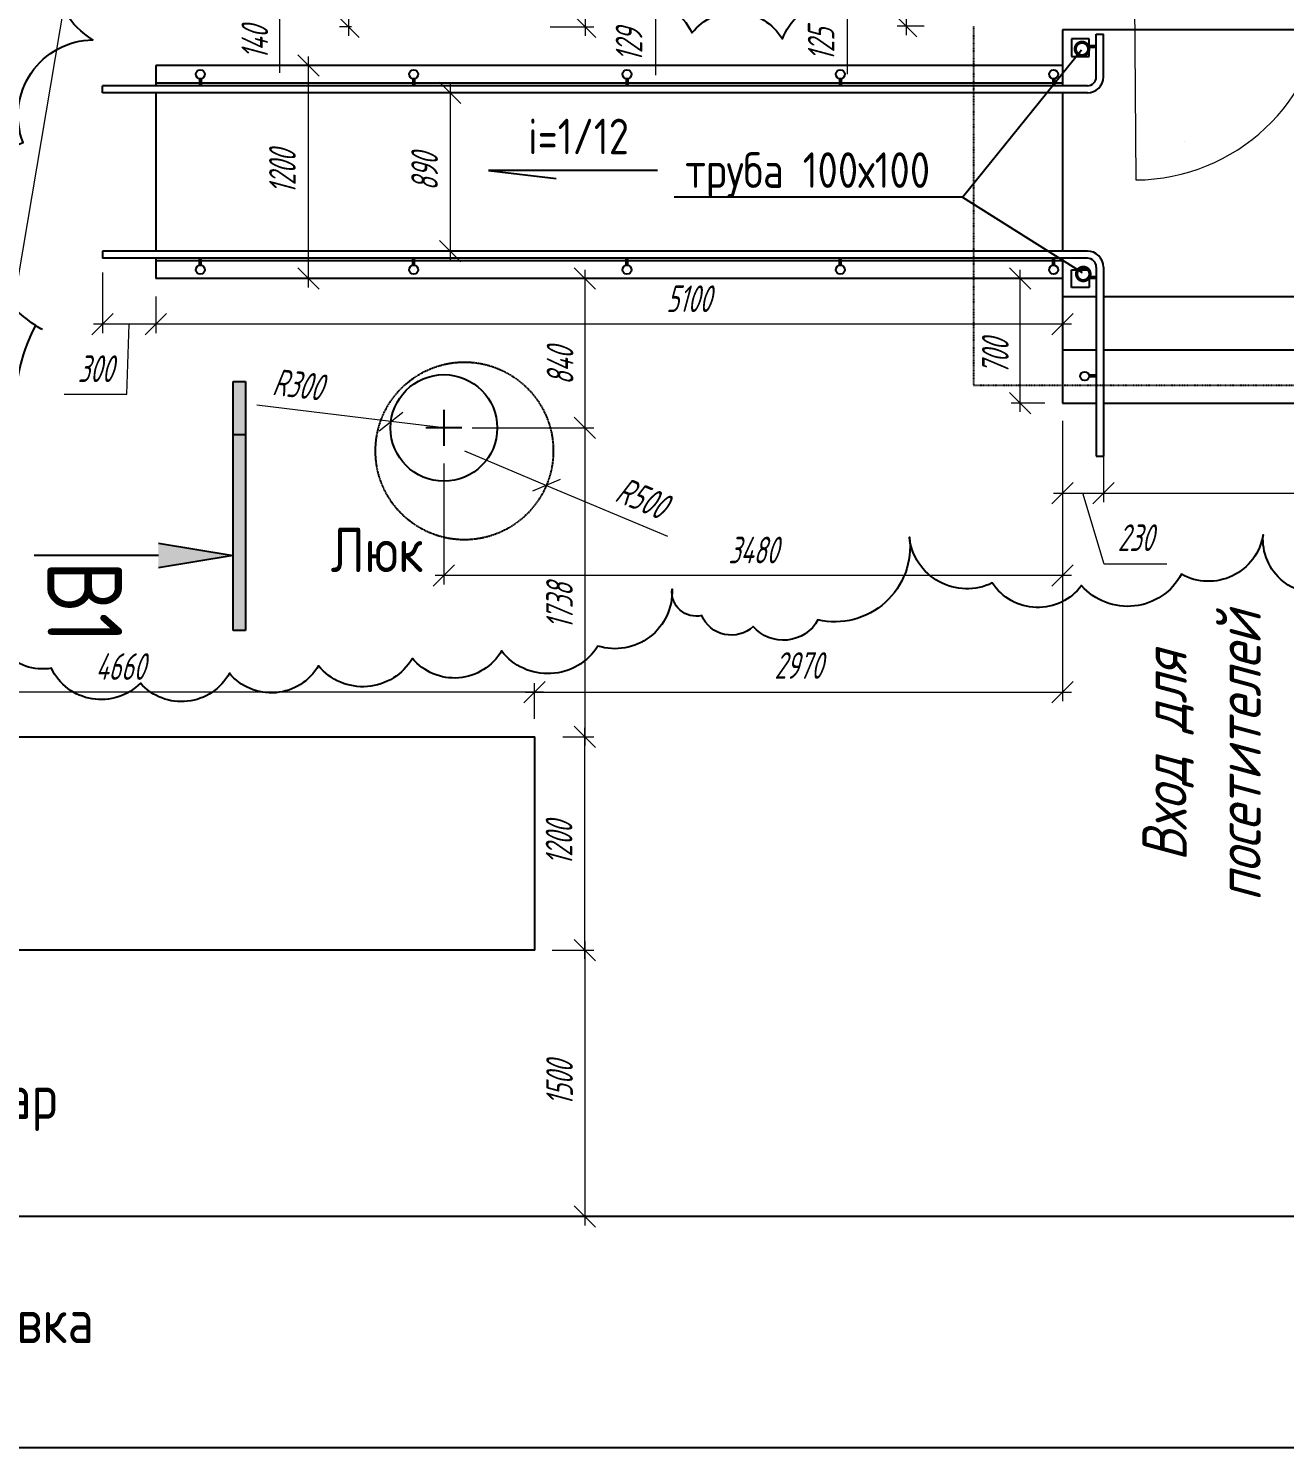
# Model space of a CAD drawing. Header units: millimetres. Extents: x -85477 to 745244, y -3684 to 128206.
# Drawn here: x 553331 to 560397, y 60360 to 68346 of the extents above; entities that cross this region are included whole.
import ezdxf
from ezdxf import colors
from ezdxf.entities.mleader import LeaderData, LeaderLine
from ezdxf.enums import TextEntityAlignment as Align
from ezdxf.math import Vec2, Vec3

# ---------------------------------------------------------------- set-up
doc = ezdxf.new("R2010")
doc.units = ezdxf.units.MM
doc.linetypes.add('HIDDEN2', pattern=[4.7625, 3.175, -1.5875])
doc.linetypes.add('штрихпунктирная', pattern=[25.4, 12.7, -6.35, 0, -6.35])
doc.layers.add('РАЗМЕРЫ', color=5, linetype='Continuous', lineweight=15)
doc.layers.add('ТЕКСТ', color=106, linetype='Continuous', lineweight=20)
doc.styles.add('ism - 01', font='simplex.shx', dxfattribs={"width": 0.62, "oblique": 15, "height": 150})
doc.styles.add('ism - 02', font='simplex.shx', dxfattribs={"width": 0.8, "oblique": 15, "height": 150})
doc.styles.add('TITLE', font='romant.shx', dxfattribs={"width": 0.8})
doc.dimstyles.new('ism - 01', dxfattribs={"dimtxt": 150, "dimasz": 120, "dimexe": 50, "dimexo": 100, "dimgap": 65, "dimtad": 1, "dimdec": 0, "dimtxsty": 'ism - 01', "dimblk": 'OBLIQUE', "dimcen": 0, "dimdle": 50, "dimadec": 0, "dimazin": 0, "dimtfac": 1, "dimtdec": 0, "dimtmove": 0, "dimatfit": 3, "dimldrblk": 'OBLIQUE', "dimfxl": 1, "dimlwd": -1, "dimlwe": -1, "dimarcsym": 0})
doc.dimstyles.new('ism - 02', dxfattribs={"dimtxt": 150, "dimasz": 120, "dimexe": 50, "dimexo": 100, "dimgap": 65, "dimtad": 1, "dimdec": 0, "dimtxsty": 'ism - 01', "dimblk": 'OBLIQUE', "dimcen": 0, "dimdle": 50, "dimadec": 0, "dimazin": 0, "dimtfac": 1, "dimtdec": 0, "dimtmove": 1, "dimatfit": 3, "dimldrblk": 'OBLIQUE', "dimfxl": 1, "dimlwd": -1, "dimlwe": -1, "dimarcsym": 0})

# ---------------------------------------------------------------- blocks, each defined once
blk = doc.blocks.new('_Oblique')
at = {"color": 0, "lineweight": -2}
blk.add_line((-0.5, -0.5), (0.5, 0.5), dxfattribs=at)
blk = doc.blocks.new('*D332')
at = {"layer": 'Defpoints', "color": 0}
for p in [(555248.3, 68494.3), (555131.4, 68354.3), (555248.3, 68354.3)]:
    blk.add_point(p, dxfattribs=at)
at = {"layer": 'РАЗМЕРЫ', "color": 0}
for p, q in [((555131.4, 68544.3), (555131.4, 68304.3)), ((555148.3, 68494.3), (555081.4, 68494.3)), ((554744.3, 68096.4), (554744.3, 68434)), ((554744.3, 68434), (555131.4, 68424.3)), ((555148.3, 68354.3), (555081.4, 68354.3))]:
    blk.add_line(p, q, dxfattribs=at)
at = {"layer": 'РАЗМЕРЫ', "color": 0, "xscale": 120, "yscale": 120, "zscale": 120}
for p, rotation in [((555131.4, 68494.3), 90), ((555131.4, 68354.3), 270)]:
    blk.add_blockref('_Oblique', p, dxfattribs=dict(at, rotation=rotation))
at = {"layer": 'РАЗМЕРЫ', "color": 0, "insert": (554604.3, 68265.2), "char_height": 150, "attachment_point": 5, "rotation": 90, "style": 'ism - 01'}
blk.add_mtext('140', dxfattribs=at)
blk = doc.blocks.new('*D333')
at = {"layer": 'Defpoints', "color": 0}
for p in [(556166.3, 68483.3), (556166.5, 68354.3), (556462.2, 68354.3)]:
    blk.add_point(p, dxfattribs=at)
at = {"layer": 'РАЗМЕРЫ', "color": 0}
for p, q in [((556462.2, 68533.3), (556462.2, 68304.3)), ((556266.3, 68483.3), (556512.2, 68483.3)), ((556859.7, 68420.3), (556462.2, 68418.8)), ((556859.7, 68082.8), (556859.7, 68420.3)), ((556266.5, 68354.3), (556512.2, 68354.3))]:
    blk.add_line(p, q, dxfattribs=at)
at = {"layer": 'РАЗМЕРЫ', "color": 0, "xscale": 120, "yscale": 120, "zscale": 120}
for p, rotation in [((556462.2, 68483.3), 270), ((556462.2, 68354.3), 90)]:
    blk.add_blockref('_Oblique', p, dxfattribs=dict(at, rotation=rotation))
at = {"layer": 'РАЗМЕРЫ', "color": 0, "insert": (556709.6, 68251.5), "char_height": 150, "attachment_point": 5, "rotation": 90, "style": 'ism - 01'}
blk.add_mtext('129', dxfattribs=at)
blk = doc.blocks.new('*D334')
at = {"layer": 'Defpoints', "color": 0}
for p in [(558470.3, 68483.3), (558268.2, 68358.3), (558470.3, 68358.3)]:
    blk.add_point(p, dxfattribs=at)
at = {"layer": 'РАЗМЕРЫ', "color": 0}
for p, q in [((558268.2, 68533.3), (558268.2, 68308.3)), ((558370.3, 68483.3), (558218.2, 68483.3)), ((557939.1, 68088), (557939.1, 68422.4)), ((557939.1, 68422.4), (558268.2, 68420.8)), ((558370.3, 68358.3), (558218.2, 68358.3))]:
    blk.add_line(p, q, dxfattribs=at)
at = {"layer": 'РАЗМЕРЫ', "color": 0, "xscale": 120, "yscale": 120, "zscale": 120}
for p, rotation in [((558268.2, 68483.3), 270), ((558268.2, 68358.3), 90)]:
    blk.add_blockref('_Oblique', p, dxfattribs=dict(at, rotation=rotation))
at = {"layer": 'РАЗМЕРЫ', "color": 0, "insert": (557790.2, 68255.2), "char_height": 150, "attachment_point": 5, "rotation": 90, "style": 'ism - 01'}
blk.add_mtext('125', dxfattribs=at)
blk = doc.blocks.new('_DotSmall')
at = {"color": 0, "linetype": 'ByBlock', "const_width": 0.5}
blk.add_lwpolyline([(-0.0625, 0, 1), (0.0625, 0, 1)], format="xyb", close=True, dxfattribs=at)
blk = doc.blocks.new('*D1023')
at = {"layer": 'Defpoints', "color": 0}
for p in [(556237.6, 64360.3), (556461.7, 64360.3), (556201.7, 63160.3)]:
    blk.add_point(p, dxfattribs=at)
at = {"layer": 'РАЗМЕРЫ', "color": 0}
for p, q in [((556461.7, 63110.3), (556461.7, 64410.3)), ((556337.6, 64360.3), (556511.7, 64360.3)), ((556301.7, 63160.3), (556511.7, 63160.3))]:
    blk.add_line(p, q, dxfattribs=at)
at = {"layer": 'РАЗМЕРЫ', "color": 0, "xscale": 120, "yscale": 120, "zscale": 120}
for p, rotation in [((556461.7, 64360.3), 90), ((556461.7, 63160.3), 270)]:
    blk.add_blockref('_Oblique', p, dxfattribs=dict(at, rotation=rotation))
at = {"layer": 'РАЗМЕРЫ', "color": 0, "insert": (556315.9, 63760.3), "char_height": 150, "attachment_point": 5, "rotation": 90, "style": 'ism - 01'}
blk.add_mtext('1200', dxfattribs=at)
blk = doc.blocks.new('*D1025')
at = {"layer": 'Defpoints', "color": 0}
for p in [(555678.6, 66938.3), (555827.8, 66098.1), (556461.7, 66098.1)]:
    blk.add_point(p, dxfattribs=at)
at = {"layer": 'РАЗМЕРЫ', "color": 0}
for p, q in [((555778.6, 66938.3), (556511.7, 66938.3)), ((556461.7, 66988.3), (556461.7, 66048.1)), ((555927.8, 66098.1), (556511.7, 66098.1))]:
    blk.add_line(p, q, dxfattribs=at)
at = {"layer": 'РАЗМЕРЫ', "color": 0, "xscale": 120, "yscale": 120, "zscale": 120}
for p, rotation in [((556461.7, 66938.3), 90), ((556461.7, 66098.1), 270)]:
    blk.add_blockref('_Oblique', p, dxfattribs=dict(at, rotation=rotation))
at = {"layer": 'РАЗМЕРЫ', "color": 0, "insert": (556321.7, 66446.5), "char_height": 150, "attachment_point": 5, "rotation": 90, "style": 'ism - 01'}
blk.add_mtext('840', dxfattribs=at)
blk = doc.blocks.new('*D1027')
at = {"layer": 'Defpoints', "color": 0}
for p in [(559147.8, 66238.3), (555668.1, 65998.1), (555668.1, 65267.9)]:
    blk.add_point(p, dxfattribs=at)
at = {"layer": 'РАЗМЕРЫ', "color": 0}
for p, q in [((559147.8, 66138.3), (559147.8, 65217.9)), ((555668.1, 65898.1), (555668.1, 65217.9)), ((559197.8, 65267.9), (555618.1, 65267.9))]:
    blk.add_line(p, q, dxfattribs=at)
at = {"layer": 'РАЗМЕРЫ', "color": 0, "xscale": 120, "yscale": 120, "zscale": 120, "rotation": 180}
blk.add_blockref('_Oblique', (555668.1, 65267.9), dxfattribs=at)
at = {"layer": 'РАЗМЕРЫ', "color": 0, "xscale": 120, "yscale": 120, "zscale": 120}
blk.add_blockref('_Oblique', (559147.8, 65267.9), dxfattribs=at)
at = {"layer": 'РАЗМЕРЫ', "color": 0, "insert": (557408, 65411), "char_height": 150, "attachment_point": 5, "style": 'ism - 01'}
blk.add_mtext('3480', dxfattribs=at)
blk = doc.blocks.new('*D1033')
at = {"layer": 'Defpoints', "color": 0}
for p in [(555370.3, 66134.2), (555668.1, 66098.1)]:
    blk.add_point(p, dxfattribs=at)
at = {"layer": 'РАЗМЕРЫ', "color": 0}
for p, q in [((555370.3, 66134.2), (554615.9, 66225.6)), ((555668.1, 66098.1), (555370.3, 66134.2))]:
    blk.add_line(p, q, dxfattribs=at)
at = {"layer": 'РАЗМЕРЫ', "color": 0, "xscale": 120, "yscale": 120, "zscale": 120, "rotation": 353.0896298228943}
blk.add_blockref('_Oblique', (555370.3, 66134.2), dxfattribs=at)
at = {"layer": 'РАЗМЕРЫ', "color": 0, "insert": (554846.9, 66341.8), "char_height": 150, "attachment_point": 5, "rotation": 353.08963, "style": 'ism - 01'}
blk.add_mtext('R300', dxfattribs=at)
blk = doc.blocks.new('_None')
blk = doc.blocks.new('*D1034')
at = {"layer": 'Defpoints', "color": 0}
for p in [(555783.4, 65968.7), (556244.3, 65775)]:
    blk.add_point(p, dxfattribs=at)
at = {"layer": 'РАЗМЕРЫ', "color": 0}
for p, q in [((555783.4, 65968.7), (556244.3, 65775)), ((556244.3, 65775), (556925.3, 65488.7))]:
    blk.add_line(p, q, dxfattribs=at)
at = {"layer": 'РАЗМЕРЫ', "color": 0, "xscale": 120, "yscale": 120, "zscale": 120, "rotation": 157.1982751082157}
blk.add_blockref('_Oblique', (556244.3, 65775), dxfattribs=at)
at = {"layer": 'РАЗМЕРЫ', "color": 0, "insert": (556782.3, 65704), "char_height": 150, "attachment_point": 5, "rotation": 337.19828, "style": 'ism - 01'}
blk.add_mtext('R500', dxfattribs=at)
blk = doc.blocks.new('*D1080')
at = {"layer": 'Defpoints', "color": 0}
for p in [(555450, 67983.3), (555642.3, 67093.3), (555703.8, 67093.3)]:
    blk.add_point(p, dxfattribs=at)
at = {"layer": 'РАЗМЕРЫ', "color": 0}
for p, q in [((555550, 67983.3), (555753.8, 67983.3)), ((555703.8, 68033.3), (555703.8, 67043.3)), ((555742.3, 67093.3), (555753.8, 67093.3))]:
    blk.add_line(p, q, dxfattribs=at)
at = {"layer": 'РАЗМЕРЫ', "color": 0, "xscale": 120, "yscale": 120, "zscale": 120}
for p, rotation in [((555703.8, 67983.3), 90), ((555703.8, 67093.3), 270)]:
    blk.add_blockref('_Oblique', p, dxfattribs=dict(at, rotation=rotation))
at = {"layer": 'РАЗМЕРЫ', "color": 0, "insert": (555559.4, 67538.3), "char_height": 150, "attachment_point": 5, "rotation": 90, "style": 'ism - 01'}
blk.add_mtext('890', dxfattribs=at)
blk = doc.blocks.new('*D1085')
at = {"layer": 'Defpoints', "color": 0}
for p in [(555726.7, 66098.1), (556307.9, 64360.3), (556461.7, 64360.3)]:
    blk.add_point(p, dxfattribs=at)
at = {"layer": 'РАЗМЕРЫ', "color": 0}
for p, q in [((556461.7, 66148.1), (556461.7, 64310.3)), ((555826.7, 66098.1), (556511.7, 66098.1)), ((556407.9, 64360.3), (556511.7, 64360.3))]:
    blk.add_line(p, q, dxfattribs=at)
at = {"layer": 'РАЗМЕРЫ', "color": 0, "xscale": 120, "yscale": 120, "zscale": 120}
for p, rotation in [((556461.7, 66098.1), 90), ((556461.7, 64360.3), 270)]:
    blk.add_blockref('_Oblique', p, dxfattribs=dict(at, rotation=rotation))
at = {"layer": 'РАЗМЕРЫ', "color": 0, "insert": (556318.6, 65095.4), "char_height": 150, "attachment_point": 5, "rotation": 90, "style": 'ism - 01'}
blk.add_mtext('1738', dxfattribs=at)
blk = doc.blocks.new('*D1092')
at = {"layer": 'Defpoints', "color": 0}
for p in [(558909.9, 66938.3), (559147.8, 66938.3), (559147.8, 66238.3)]:
    blk.add_point(p, dxfattribs=at)
at = {"layer": 'РАЗМЕРЫ', "color": 0}
for p, q in [((559047.8, 66938.3), (558859.9, 66938.3)), ((558909.9, 66188.3), (558909.9, 66988.3)), ((559047.8, 66238.3), (558859.9, 66238.3))]:
    blk.add_line(p, q, dxfattribs=at)
at = {"layer": 'РАЗМЕРЫ', "color": 0, "xscale": 120, "yscale": 120, "zscale": 120}
for p, rotation in [((558909.9, 66938.3), 90), ((558909.9, 66238.3), 270)]:
    blk.add_blockref('_Oblique', p, dxfattribs=dict(at, rotation=rotation))
at = {"layer": 'РАЗМЕРЫ', "color": 0, "insert": (558769.9, 66498.9), "char_height": 150, "attachment_point": 5, "rotation": 90, "style": 'ism - 01'}
blk.add_mtext('700', dxfattribs=at)
blk = doc.blocks.new('*D1097')
at = {"layer": 'Defpoints', "color": 0}
for p in [(559147.8, 66238.3), (559377.8, 66238.3), (559377.8, 65730.9)]:
    blk.add_point(p, dxfattribs=at)
at = {"layer": 'РАЗМЕРЫ', "color": 0}
for p, q in [((559147.8, 66138.3), (559147.8, 65680.9)), ((559377.8, 66138.3), (559377.8, 65680.9)), ((559097.8, 65730.9), (559427.8, 65730.9)), ((559382.6, 65331.6), (559262.8, 65730.9)), ((559734.1, 65331.6), (559382.6, 65331.6))]:
    blk.add_line(p, q, dxfattribs=at)
at = {"layer": 'РАЗМЕРЫ', "color": 0, "xscale": 120, "yscale": 120, "zscale": 120, "rotation": 180}
blk.add_blockref('_Oblique', (559147.8, 65730.9), dxfattribs=at)
at = {"layer": 'РАЗМЕРЫ', "color": 0, "xscale": 120, "yscale": 120, "zscale": 120}
blk.add_blockref('_Oblique', (559377.8, 65730.9), dxfattribs=at)
at = {"layer": 'РАЗМЕРЫ', "color": 0, "insert": (559558.4, 65480.5), "char_height": 150, "attachment_point": 5, "style": 'ism - 01'}
blk.add_mtext('230', dxfattribs=at)
blk = doc.blocks.new('*D1098')
at = {"layer": 'Defpoints', "color": 0}
for p in [(559377.8, 66303.7), (561417.8, 66238.3), (561417.8, 65730.9)]:
    blk.add_point(p, dxfattribs=at)
at = {"layer": 'РАЗМЕРЫ', "color": 0}
for p, q in [((559377.8, 66203.7), (559377.8, 65680.9)), ((561417.8, 66138.3), (561417.8, 65680.9)), ((559327.8, 65730.9), (561467.8, 65730.9))]:
    blk.add_line(p, q, dxfattribs=at)
at = {"layer": 'РАЗМЕРЫ', "color": 0, "xscale": 120, "yscale": 120, "zscale": 120, "rotation": 180}
blk.add_blockref('_Oblique', (559377.8, 65730.9), dxfattribs=at)
at = {"layer": 'РАЗМЕРЫ', "color": 0, "xscale": 120, "yscale": 120, "zscale": 120}
blk.add_blockref('_Oblique', (561417.8, 65730.9), dxfattribs=at)
at = {"layer": 'РАЗМЕРЫ', "color": 0, "insert": (560779.8, 65876.7), "char_height": 150, "attachment_point": 5, "style": 'ism - 01'}
blk.add_mtext('2040', dxfattribs=at)
blk = doc.blocks.new('*D1101')
at = {"layer": 'Defpoints', "color": 0}
for p in [(554047.8, 66938.3), (554047.8, 66681.9), (559147.8, 66660.8)]:
    blk.add_point(p, dxfattribs=at)
at = {"layer": 'РАЗМЕРЫ', "color": 0}
for p, q in [((554047.8, 66838.3), (554047.8, 66631.9)), ((559147.8, 66760.8), (559147.8, 66731.9)), ((559197.8, 66681.9), (553997.8, 66681.9))]:
    blk.add_line(p, q, dxfattribs=at)
at = {"layer": 'РАЗМЕРЫ', "color": 0, "xscale": 120, "yscale": 120, "zscale": 120, "rotation": 180}
blk.add_blockref('_Oblique', (554047.8, 66681.9), dxfattribs=at)
at = {"layer": 'РАЗМЕРЫ', "color": 0, "xscale": 120, "yscale": 120, "zscale": 120}
blk.add_blockref('_Oblique', (559147.8, 66681.9), dxfattribs=at)
at = {"layer": 'РАЗМЕРЫ', "color": 0, "insert": (557045.1, 66825), "char_height": 150, "attachment_point": 5, "style": 'ism - 01'}
blk.add_mtext('5100', dxfattribs=at)
blk = doc.blocks.new('*D1103')
at = {"layer": 'Defpoints', "color": 0}
for p in [(553747.8, 67073.3), (554047.8, 66938.3), (553747.8, 66681.9)]:
    blk.add_point(p, dxfattribs=at)
at = {"layer": 'РАЗМЕРЫ', "color": 0}
for p, q in [((553747.8, 66973.3), (553747.8, 66631.9)), ((554047.8, 66838.3), (554047.8, 66631.9)), ((554097.8, 66681.9), (553697.8, 66681.9)), ((553885, 66288.2), (553897.8, 66681.9)), ((553531.8, 66288.2), (553885, 66288.2))]:
    blk.add_line(p, q, dxfattribs=at)
at = {"layer": 'РАЗМЕРЫ', "color": 0, "xscale": 120, "yscale": 120, "zscale": 120, "rotation": 180}
blk.add_blockref('_Oblique', (553747.8, 66681.9), dxfattribs=at)
at = {"layer": 'РАЗМЕРЫ', "color": 0, "xscale": 120, "yscale": 120, "zscale": 120}
blk.add_blockref('_Oblique', (554047.8, 66681.9), dxfattribs=at)
at = {"layer": 'РАЗМЕРЫ', "color": 0, "insert": (553708.4, 66431.3), "char_height": 150, "attachment_point": 5, "style": 'ism - 01'}
blk.add_mtext('300', dxfattribs=at)
blk = doc.blocks.new('*D1105')
at = {"layer": 'Defpoints', "color": 0}
for p in [(554485.9, 68138.3), (554905.6, 68138.3), (554485.9, 66938.3)]:
    blk.add_point(p, dxfattribs=at)
at = {"layer": 'РАЗМЕРЫ', "color": 0}
for p, q in [((554585.9, 68138.3), (554955.6, 68138.3)), ((554905.6, 66888.3), (554905.6, 68188.3)), ((554585.9, 66938.3), (554955.6, 66938.3))]:
    blk.add_line(p, q, dxfattribs=at)
at = {"layer": 'РАЗМЕРЫ', "color": 0, "xscale": 120, "yscale": 120, "zscale": 120}
for p, rotation in [((554905.6, 68138.3), 90), ((554905.6, 66938.3), 270)]:
    blk.add_blockref('_Oblique', p, dxfattribs=dict(at, rotation=rotation))
at = {"layer": 'РАЗМЕРЫ', "color": 0, "insert": (554759.8, 67538.3), "char_height": 150, "attachment_point": 5, "rotation": 90, "style": 'ism - 01'}
blk.add_mtext('1200', dxfattribs=at)
blk = doc.blocks.new('*D1149')
at = {"layer": 'Defpoints', "color": 0}
for p in [(556178, 63160.3), (556179, 61660.3), (556461.7, 61660.3)]:
    blk.add_point(p, dxfattribs=at)
at = {"layer": 'РАЗМЕРЫ', "color": 0}
for p, q in [((556461.7, 63210.3), (556461.7, 61610.3)), ((556278, 63160.3), (556511.7, 63160.3)), ((556279, 61660.3), (556511.7, 61660.3))]:
    blk.add_line(p, q, dxfattribs=at)
at = {"layer": 'РАЗМЕРЫ', "color": 0, "xscale": 120, "yscale": 120, "zscale": 120}
for p, rotation in [((556461.7, 63160.3), 90), ((556461.7, 61660.3), 270)]:
    blk.add_blockref('_Oblique', p, dxfattribs=dict(at, rotation=rotation))
at = {"layer": 'РАЗМЕРЫ', "color": 0, "insert": (556318.6, 62410.3), "char_height": 150, "attachment_point": 5, "rotation": 90, "style": 'ism - 01'}
blk.add_mtext('1500', dxfattribs=at)
blk = doc.blocks.new('*D1153')
at = {"layer": 'Defpoints', "color": 0}
for p in [(559147.8, 66238.3), (559147.8, 64611.2), (556178, 64360.3)]:
    blk.add_point(p, dxfattribs=at)
at = {"layer": 'РАЗМЕРЫ', "color": 0}
for p, q in [((559147.8, 66138.3), (559147.8, 64561.2)), ((556128, 64611.2), (559197.8, 64611.2)), ((556178, 64460.3), (556178, 64661.2))]:
    blk.add_line(p, q, dxfattribs=at)
at = {"layer": 'РАЗМЕРЫ', "color": 0, "xscale": 120, "yscale": 120, "zscale": 120, "rotation": 180}
blk.add_blockref('_Oblique', (556178, 64611.2), dxfattribs=at)
at = {"layer": 'РАЗМЕРЫ', "color": 0, "xscale": 120, "yscale": 120, "zscale": 120}
blk.add_blockref('_Oblique', (559147.8, 64611.2), dxfattribs=at)
at = {"layer": 'РАЗМЕРЫ', "color": 0, "insert": (557662.9, 64761.3), "char_height": 150, "attachment_point": 5, "style": 'ism - 01'}
blk.add_mtext('2970', dxfattribs=at)
blk = doc.blocks.new('*D1155')
at = {"layer": 'Defpoints', "color": 0}
for p in [(551518.2, 64611.2), (556178, 64360.3), (551518.2, 63875.8)]:
    blk.add_point(p, dxfattribs=at)
at = {"layer": 'РАЗМЕРЫ', "color": 0}
for p, q in [((556228, 64611.2), (551468.2, 64611.2)), ((551518.2, 63975.8), (551518.2, 64661.2)), ((556178, 64460.3), (556178, 64661.2))]:
    blk.add_line(p, q, dxfattribs=at)
at = {"layer": 'РАЗМЕРЫ', "color": 0, "xscale": 120, "yscale": 120, "zscale": 120, "rotation": 180}
blk.add_blockref('_Oblique', (551518.2, 64611.2), dxfattribs=at)
at = {"layer": 'РАЗМЕРЫ', "color": 0, "xscale": 120, "yscale": 120, "zscale": 120}
blk.add_blockref('_Oblique', (556178, 64611.2), dxfattribs=at)
at = {"layer": 'РАЗМЕРЫ', "color": 0, "insert": (553848.1, 64755.5), "char_height": 150, "attachment_point": 5, "style": 'ism - 01'}
blk.add_mtext('4660', dxfattribs=at)

msp = doc.modelspace()

# ---------------------------------------------------------------- hatches: boundary and pattern name
h = msp.add_hatch(color=0)
h.paths.add_polyline_path([(554062.3, 65310), (554062.3, 65380), (554482.3, 65380)])
h.paths.add_polyline_path([(554482.3, 65380), (554062.3, 65380), (554062.3, 65450)])
h.paths.add_polyline_path([(554482.3, 66360), (554552.3, 66360), (554552.3, 64960), (554482.3, 64960)])

# ---------------------------------------------------------------- linework, layer by layer
for p, q in [((561647.8, 68338.3), (559147.8, 68338.3)), ((559147.8, 68338.3), (559147.8, 68023.3)), ((559297.8, 68288.3), (559197.8, 68288.3)), ((559197.8, 68288.3), (559197.8, 68188.3)), ((559297.8, 68188.3), (559297.8, 68288.3)), ((559337.8, 68073.3), (559337.8, 68313.1)), ((559337.8, 68313.1), (559377.8, 68313.1)), ((559377.8, 68073.3), (559377.8, 68313.1)), ((558585.7, 67397), (559254.8, 68226.1)), ((559337.8, 68248.3), (559297.8, 68248.3)), ((559337.8, 68238.3), (559297.8, 68238.3)), ((559147.8, 68138.3), (554047.8, 68138.3)), ((554047.8, 68138.3), (554047.8, 68023.3)), ((559197.8, 68188.3), (559297.8, 68188.3)), ((554292.8, 68063.3), (554292.8, 68023.3)), ((554302.8, 68063.3), (554302.8, 68023.3)), ((555492.8, 68063.3), (555492.8, 68023.3)), ((555502.8, 68063.3), (555502.8, 68023.3)), ((556692.8, 68063.3), (556692.8, 68023.3)), ((556702.8, 68063.3), (556702.8, 68023.3)), ((557892.8, 68063.3), (557892.8, 68023.3)), ((557902.8, 68063.3), (557902.8, 68023.3)), ((559092.8, 68063.3), (559092.8, 68023.3)), ((559102.8, 68063.3), (559102.8, 68023.3)), ((559287.8, 68023.3), (553747.8, 68023.3)), ((553747.8, 67983.3), (553747.8, 68023.3)), ((559287.8, 67983.3), (553747.8, 67983.3)), ((559147.8, 68038.3), (554047.8, 68038.3)), ((554047.8, 67983.3), (554047.8, 67093.3)), ((559147.8, 67983.3), (559147.8, 67093.3)), ((556869.4, 67547.3), (555918.4, 67547.3)), ((555918.4, 67547.3), (556298.9, 67502.3)), ((558585.7, 67397), (556963.8, 67397)), ((558585.7, 67397), (559259.1, 66972.8)), ((559287.8, 67093.3), (553747.8, 67093.3)), ((553747.8, 67093.3), (553747.8, 67053.3)), ((559287.8, 67053.3), (553747.8, 67053.3)), ((554047.8, 67053.3), (554047.8, 66938.3)), ((559147.8, 67038.3), (554047.8, 67038.3)), ((554292.8, 67013.3), (554292.8, 67053.3)), ((554302.8, 67013.3), (554302.8, 67053.3)), ((555492.8, 67013.3), (555492.8, 67053.3)), ((555502.8, 67013.3), (555502.8, 67053.3)), ((556692.8, 67013.3), (556692.8, 67053.3)), ((556702.8, 67013.3), (556702.8, 67053.3)), ((557892.8, 67013.3), (557892.8, 67053.3)), ((557902.8, 67013.3), (557902.8, 67053.3)), ((559092.8, 67013.3), (559092.8, 67053.3)), ((559102.8, 67013.3), (559102.8, 67053.3)), ((559147.8, 67053.3), (559147.8, 66238.3)), ((559337.8, 67003.3), (559337.8, 65938.3)), ((559377.8, 67003.3), (559377.8, 65938.3)), ((559147.8, 66938.3), (554047.8, 66938.3)), ((559197.8, 66988.3), (559297.8, 66988.3)), ((559197.8, 66888.3), (559197.8, 66988.3)), ((559297.8, 66988.3), (559297.8, 66888.3)), ((559337.8, 66948.3), (559297.8, 66948.3)), ((559337.8, 66938.3), (559297.8, 66938.3)), ((559297.8, 66888.3), (559197.8, 66888.3)), ((559147.8, 66838.3), (559337.8, 66838.3)), ((559377.8, 66838.3), (561417.8, 66838.3)), ((559147.8, 66538.3), (559337.8, 66538.3)), ((559377.8, 66538.3), (561417.8, 66538.3)), ((559337.8, 66394.7), (559297.8, 66394.7)), ((559337.8, 66384.7), (559297.8, 66384.7)), ((559147.8, 66238.3), (559337.8, 66238.3)), ((559377.8, 66238.3), (561417.8, 66238.3)), ((555668.1, 66199.2), (555668.1, 65996.9)), ((555769.2, 66098.1), (555567, 66098.1)), ((559337.8, 65938.3), (559377.8, 65938.3)), ((550296.2, 64360.3), (556179, 64360.3)), ((556178, 64360.3), (556178, 63160.3)), ((556179, 63160.3), (550296.2, 63160.3)), ((564100.5, 61660.3), (550296.2, 61660.3))]:
    msp.add_line(p, q)
at = {"color": 0}
for p, q in [((554482.3, 64958.9), (554482.3, 66358.9)), ((554482.3, 66358.9), (554552.3, 66358.9)), ((554552.3, 66358.9), (554552.3, 64958.9)), ((554552.3, 66058.9), (554482.3, 66058.9)), ((554062.3, 65450), (554482.3, 65380)), ((554062.3, 65380), (553362.3, 65380)), ((554482.3, 65380), (554062.3, 65310)), ((554552.3, 64958.9), (554482.3, 64958.9))]:
    msp.add_line(p, q, dxfattribs=at)
at = {"linetype": 'HIDDEN2'}
msp.add_line((550296.2, 60360.3), (564100.5, 60360.3), dxfattribs=at)
at = {"color": 1}
for points in [[(556462.2, 68418.8, -0.520567), (557062.9, 68320.9, -0.520567), (557572.3, 68287.4, -0.520567), (558103.7, 68421.6, -0.520567)], [(560666, 65176.9, -0.520567), (560276.4, 65496.9, -0.520567), (559817.4, 65274.3, -0.520567), (559255, 65210.7, -0.520567), (558752.9, 65225.9, -0.520567), (558287.1, 65483, -0.520567), (557772.4, 65017.7, -0.520567), (557408, 64980.6, -0.520567), (557118.6, 65042.5, -0.520567), (556951.7, 65190.9, -0.520567), (556534.3, 64870.9, -0.520567), (555991.8, 64843.1, -0.520567), (555491, 64801.3, -0.520567), (554962.3, 64759.6, -0.520567), (554461.5, 64717.9, -0.520567), (553960.7, 64662.2, -0.520567), (553459.9, 64745.7, -0.520567), (553112.1, 65107.4, -0.520567)]]:
    msp.add_lwpolyline(points, format="xyb", dxfattribs=at)
at = {"linetype": 'штрихпунктирная', "ltscale": 0.1}
msp.add_lwpolyline([(558647.8, 68358.3), (558647.8, 66338.3), (562141.8, 66338.2), (562141.8, 68358.3)], dxfattribs=at)
for centre, radius in [((554297.8, 68088.3), 25), ((555497.8, 68088.3), 25), ((556697.8, 68088.3), 25), ((557897.8, 68088.3), 25), ((559097.8, 68088.3), 25), ((554297.8, 66988.3), 25), ((555497.8, 66988.3), 25), ((556697.8, 66988.3), 25), ((557897.8, 66988.3), 25), ((559097.8, 66988.3), 25), ((555668.1, 66098.1), 300), ((559272.8, 66389.7), 25)]:
    msp.add_circle(centre, radius)
at = {"linetype": 'HIDDEN2'}
msp.add_circle((555783.4, 65968.7), 500, dxfattribs=at)
for centre, radius, start, end in [((559287.8, 68073.3), 50, 270, 360), ((559287.8, 68073.3), 90, 270, 360), ((559287.8, 67003.3), 90, 0, 90), ((559287.8, 67003.3), 50, 0, 90)]:
    msp.add_arc(centre, radius, start, end)
at = {"layer": 'РАЗМЕРЫ'}
msp.add_line((559832.5, 67709.7), (559832.5, 67709.7), dxfattribs=at)
at = {"layer": 'РАЗМЕРЫ', "color": 4}
msp.add_lwpolyline([(559553.1, 68493.3), (559560.2, 67493.4, 0.392048), (560624.8, 68493.3)], format="xyb", dxfattribs=at)

# ---------------------------------------------------------------- block references
at = {"layer": 'ТЕКСТ', "color": 0, "xscale": 150, "yscale": 150, "zscale": 150, "rotation": 233.956330682316}
for p in [(559257.6, 68230.6), (559264.8, 66964.4)]:
    msp.add_blockref('_DotSmall', p, dxfattribs=at)

# ---------------------------------------------------------------- texts
at = {"color": 0, "lineweight": 25, "attachment_point": 1, "style": 'TITLE'}
for s, insert, char_height in [('i=1/12', (556141.9, 67838.2), 200), ('труба 100х100', (557025.3, 67648.9), 200), ('Люк', (555031.7, 65537.2), 250), ('Тротуар', (552510.3, 62460.1), 250), ('Парковка', (552510.3, 61198.2), 250)]:
    msp.add_mtext_dynamic_manual_height_columns(s, width=6363.628, gutter_width=1500, heights=[0], dxfattribs=dict(at, insert=insert, char_height=char_height)).dxf.set("width", 4666.331)
at = {"color": 0, "style": 'TITLE', "width": 0.8}
msp.add_attdef('В1', text='1', height=420, rotation=270, dxfattribs=at).set_placement((553647.9, 65117.6), align=Align.MIDDLE_CENTER)
at = {"layer": 'ТЕКСТ', "insert": (559596.7, 63384), "char_height": 250, "attachment_point": 1, "rotation": 90, "style": 'ism - 02'}
msp.add_mtext_dynamic_manual_height_columns('\\pxqc;{\\C0;Вход для посетителей}', width=1733.015, gutter_width=1500, heights=[0], dxfattribs=at)

# ---------------------------------------------------------------- dimensions: what is measured, and where the dimension line sits
at = {"layer": 'РАЗМЕРЫ'}
for base, p1, p2, picture, middle in [((555131.4, 68354.3), (555248.3, 68494.3), (555248.3, 68354.3), '*D332', (554744.3, 68369)), ((556462.2, 68354.3), (556166.3, 68483.3), (556166.5, 68354.3), '*D333', (556859.7, 68355.3)), ((558268.2, 68358.3), (558470.3, 68483.3), (558470.3, 68358.3), '*D334', (557939.1, 68357.4))]:
    dim = msp.add_linear_dim(base=base, p1=p1, p2=p2, angle=90, dimstyle='ism - 02', dxfattribs=at)
    dim.commit()
    dim.dimension.update_dxf_attribs({"geometry": picture, "text_midpoint": middle, "dimtype": 160})
for base, p1, p2, dimstyle, picture, middle in [((554905.6, 68138.3), (554485.9, 66938.3), (554485.9, 68138.3), 'ism - 02', '*D1105', (554759.8, 67538.3)), ((555703.8, 67093.3), (555450, 67983.3), (555642.3, 67093.3), 'ism - 01', '*D1080', (555559.4, 67538.3)), ((556461.7, 64360.3), (556201.7, 63160.3), (556237.6, 64360.3), 'ism - 01', '*D1023', (556315.9, 63760.3)), ((556461.7, 61660.3), (556178, 63160.3), (556179, 61660.3), 'ism - 02', '*D1149', (556318.6, 62410.3))]:
    dim = msp.add_linear_dim(base=base, p1=p1, p2=p2, angle=90, dimstyle=dimstyle, override={"dimlfac": 1, "dimtxsty": 'ism - 01', "dimtolj": 0}, dxfattribs=at)
    dim.commit()
    dim.dimension.update_dxf_attribs({"geometry": picture, "text_midpoint": middle})
for base, p1, p2, picture, middle in [((554047.8, 66681.9), (559147.8, 66660.8), (554047.8, 66938.3), '*D1101', (557045.1, 66681.9)), ((561417.8, 65730.9), (559377.8, 66303.7), (561417.8, 66238.3), '*D1098', (560779.8, 65730.9))]:
    dim = msp.add_linear_dim(base=base, p1=p1, p2=p2, dimstyle='ism - 02', override={"dimlfac": 1, "dimtxsty": 'ism - 01', "dimtolj": 0}, dxfattribs=at)
    dim.commit()
    dim.dimension.update_dxf_attribs({"geometry": picture, "text_midpoint": middle, "dimtype": 160})
for base, p1, p2, dimstyle, picture, middle in [((556461.7, 66098.1), (555678.6, 66938.3), (555827.8, 66098.1), 'ism - 01', '*D1025', (556461.7, 66446.5)), ((558909.9, 66938.3), (559147.8, 66238.3), (559147.8, 66938.3), 'ism - 02', '*D1092', (558909.9, 66498.9)), ((556461.7, 64360.3), (555726.7, 66098.1), (556307.9, 64360.3), 'ism - 02', '*D1085', (556461.7, 65095.4))]:
    dim = msp.add_linear_dim(base=base, p1=p1, p2=p2, angle=90, dimstyle=dimstyle, override={"dimlfac": 1, "dimtxsty": 'ism - 01', "dimtolj": 0}, dxfattribs=at)
    dim.commit()
    dim.dimension.update_dxf_attribs({"geometry": picture, "text_midpoint": middle, "dimtype": 160})
for center, mpoint, picture, middle in [((555668.1, 66098.1), (555370.3, 66134.2), '*D1033', (554829.6, 66199.7)), ((555783.4, 65968.7), (556244.3, 65775), '*D1034', (556726.8, 65572.1))]:
    dim = msp.add_radius_dim(center=center, mpoint=mpoint, dimstyle='ism - 01', override={"dimlfac": 1, "dimtxsty": 'ism - 01', "dimblk1": 'None', "dimblk2": 'Oblique', "dimsah": 1, "dimse1": 1, "dimse2": 1, "dimtmove": 1, "dimtolj": 0}, dxfattribs=at)
    dim.commit()
    dim.dimension.update_dxf_attribs({"geometry": picture, "text_midpoint": middle, "dimtype": 164})
for base, p1, p2, dimstyle, picture, middle in [((555668.1, 65267.9), (559147.8, 66238.3), (555668.1, 65998.1), 'ism - 01', '*D1027', (557408, 65411)), ((559147.8, 64611.2), (556178, 64360.3), (559147.8, 66238.3), 'ism - 02', '*D1153', (557662.9, 64761.3)), ((559377.8, 65730.9), (559147.8, 66238.3), (559377.8, 66238.3), 'ism - 02', '*D1097', (559447.6, 65480.5)), ((551518.2, 64611.2), (556178, 64360.3), (551518.2, 63875.8), 'ism - 02', '*D1155', (553848.1, 64755.5))]:
    dim = msp.add_linear_dim(base=base, p1=p1, p2=p2, dimstyle=dimstyle, override={"dimlfac": 1, "dimtxsty": 'ism - 01', "dimtolj": 0}, dxfattribs=at)
    dim.commit()
    dim.dimension.update_dxf_attribs({"geometry": picture, "text_midpoint": middle})

# ---------------------------------------------------------------- leaders
at = {"layer": 'ТЕКСТ'}
ml = msp.add_multileader_mtext('Standard', dxfattribs=at)
ml.set_content('Возможный второй выход. При устройстве выхода необходима замена радиатора на более короткий', color=2, style='ism - 02')
ml.set_leader_properties(linetype='ByLayer', lineweight=-1)
ml.set_arrow_properties(name='DOTSMALL')
ml.build(insert=Vec2(0, 0))
ml.multileader.update_dxf_attribs({"text_left_attachment_type": 6, "text_right_attachment_type": 6, "arrow_head_size": 150})
ctx = ml.context
ctx.base_point, ctx.char_height, ctx.arrow_head_size, ctx.plane_origin = Vec3(549530.2, 66306), 150, 150, Vec3(551593.6, 65170.8)
ctx.left_attachment, ctx.right_attachment, ctx.text_align_type = 6, 6, 1
notes = []
notes.append((ctx, [(1, (1, 1, 0), (553165, 66313.8), (-1, 0), 125.7, [(0, [(553532.9, 68494.3)], 0, [])])]))
ctx.mtext.insert, ctx.mtext.width, ctx.mtext.alignment, ctx.mtext.flow_direction = Vec3(551394.1, 66506), 3739.259, 2, 5
ctx.mtext.has_bg_fill, ctx.mtext.bg_color, ctx.mtext.bg_scale_factor, ctx.mtext.bg_transparency, ctx.mtext.use_window_bg_color = 1, -1073741824, 1.1, 0, 1
for ctx, leaders in notes:
    for number, flags, end, landing, length, lines in leaders:
        leader = LeaderData()
        leader.index, (leader.has_last_leader_line, leader.has_dogleg_vector, leader.attachment_direction) = number, flags
        leader.last_leader_point, leader.dogleg_vector, leader.dogleg_length = Vec3(end), Vec3(landing), length
        for number, points, colour, breaks in lines:
            line = LeaderLine()
            line.index, line.vertices, line.color, line.breaks = number, Vec3.list(points), colors.encode_raw_color(colour), breaks
            leader.lines.append(line)
        ctx.leaders.append(leader)

# ---------------------------------------------------------------- next in the draw order: linework, layer by layer
at = {"color": 1}
for points in [[(553372.7, 66673.7, -0.172961), (553094.5, 67033.9, -0.520567), (553300.8, 67703.8, -0.520567), (553693.7, 68282.1, -0.520567), (553641.9, 69036.7, -0.520567), (553479.2, 69526.5, -0.520567), (553604.9, 69813.4, -0.520567), (553387.9, 70464.3, -0.520567), (553446, 71188.3, -0.520567), (553820.4, 71562.8, -0.520567), (554321.5, 71477.8, -0.520567), (554671, 70945.2, -0.520567), (554904, 70379.3, -0.520567), (555120.4, 69896.6, -0.520567), (555286.9, 69397.3, -0.520567), (555385.3, 68881.3)], [(553265.2, 66122.9, -0.15004), (553372.7, 66673.7)]]:
    msp.add_lwpolyline(points, format="xyb", dxfattribs=at)
msp.add_lwpolyline([(553410.2, 66651.2, -0.045228), (553372.7, 66673.7)], format="xyb")

# ---------------------------------------------------------------- next in the draw order: dimensions: what is measured, and where the dimension line sits
at = {"layer": 'РАЗМЕРЫ'}
dim = msp.add_linear_dim(base=(553747.8, 66681.9), p1=(554047.8, 66938.3), p2=(553747.8, 67073.3), dimstyle='ism - 02', override={"dimlfac": 1, "dimtxsty": 'ism - 01', "dimtolj": 0}, dxfattribs=at)
dim.commit()
dim.dimension.update_dxf_attribs({"geometry": '*D1103', "text_midpoint": (553820, 66288.2), "dimtype": 160})

doc.saveas('drawing.dxf')
